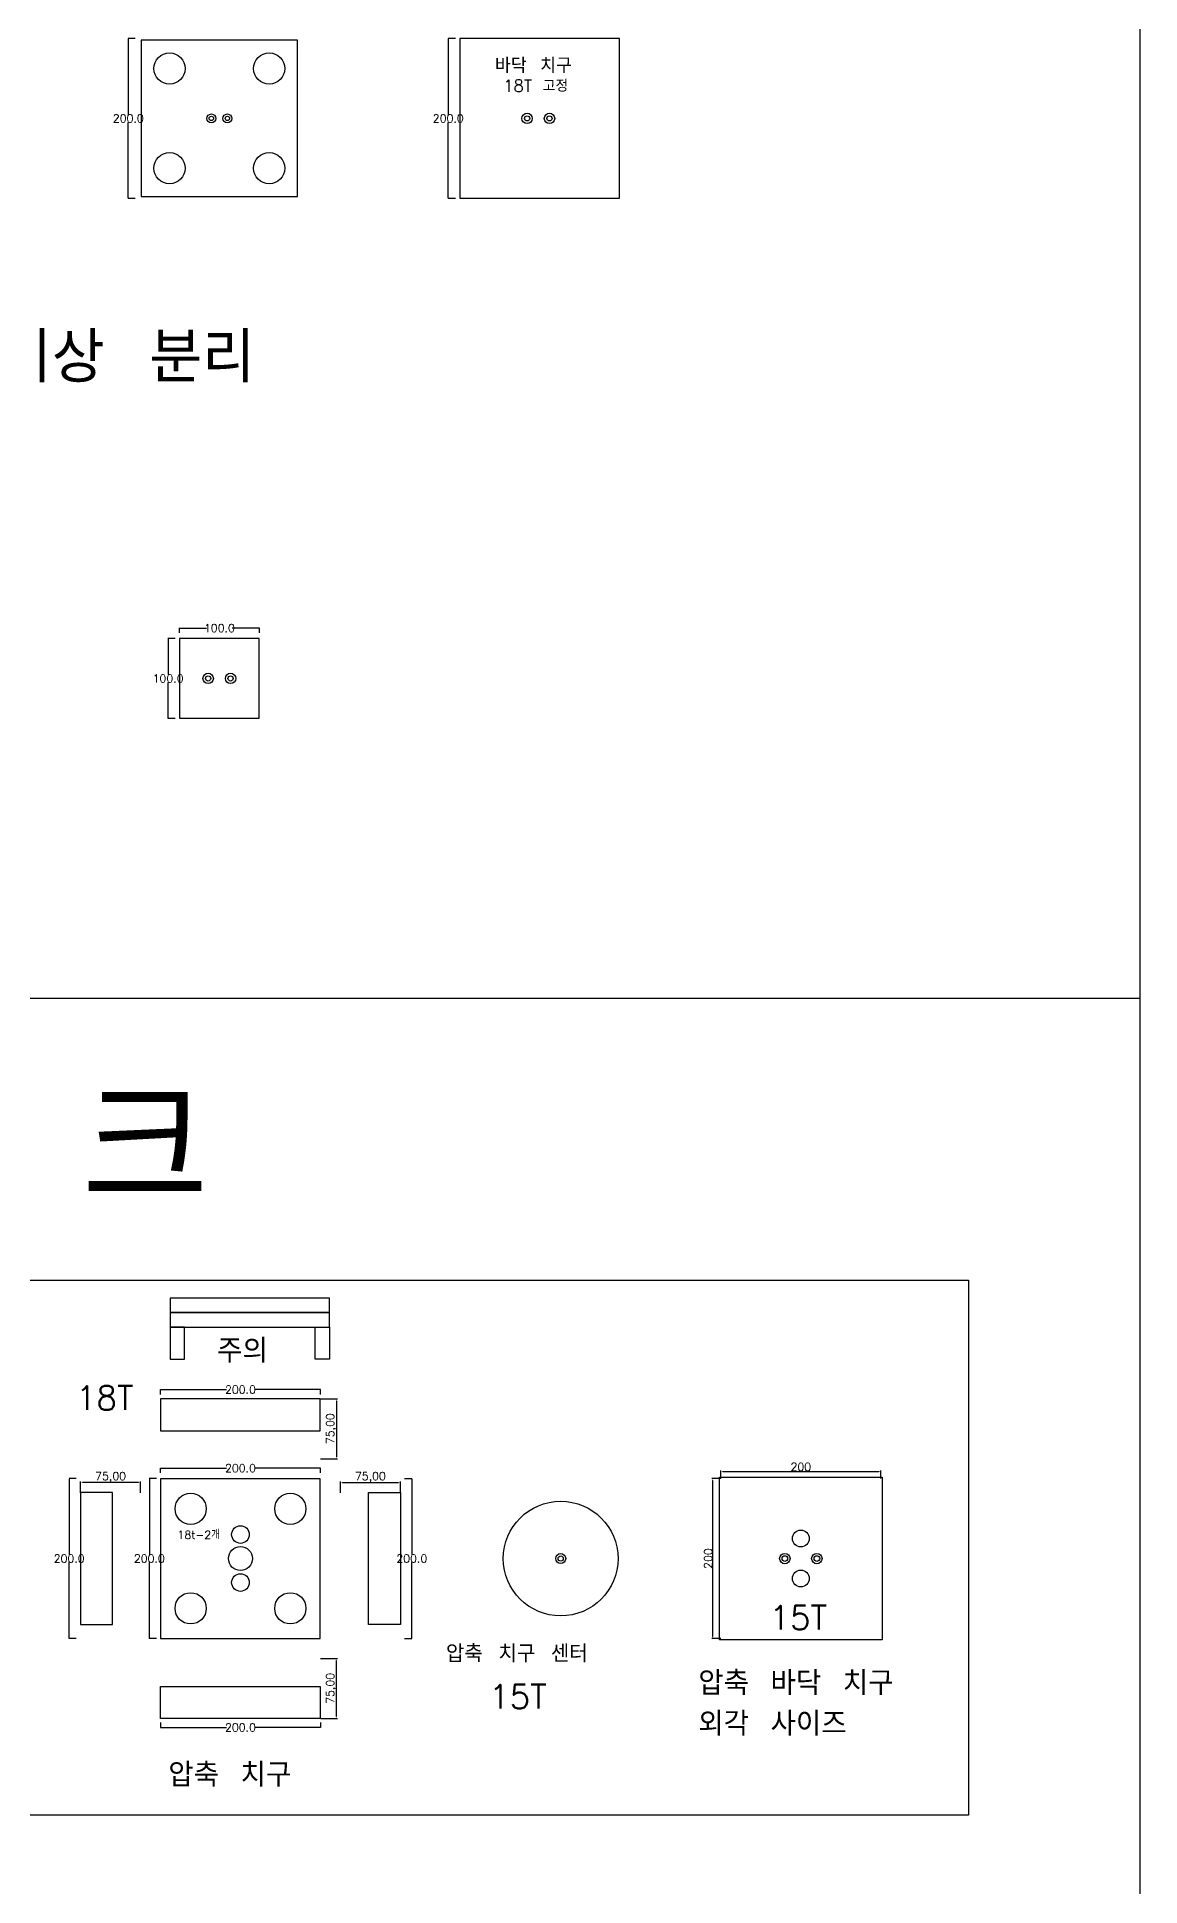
# Model space of a CAD drawing. Header units: millimetres. Extents: x 8462 to 28262, y 7372 to 16372.
# Drawn here: x 26884 to 28262, y 11663 to 13974 of the extents above; entities that cross this region are included whole.
import ezdxf

# ---------------------------------------------------------------- set-up
doc = ezdxf.new("R2010")
doc.units = ezdxf.units.MM
for name, color, linetype in [('TEXT', 7, 'Continuous'), ('볼트 구멍', 7, 'Continuous'), ('치구', 7, 'Continuous'), ('치수', 7, 'Continuous')]:
    doc.layers.add(name, color=color, linetype=linetype)
doc.styles.get("Standard").update_dxf_attribs({"font": 'txt.shx', "bigfont": 'whgtxt.shx'})
doc.dimstyles.new('ISO-25', dxfattribs={"dimtxt": 2.5, "dimasz": 2.5, "dimexe": 1.25, "dimexo": 0.625, "dimtad": 1, "dimtxsty": 'Standard', "dimcen": 2.5, "dimadec": 0, "dimazin": 0, "dimtfac": 1, "dimtmove": 0, "dimatfit": 3, "dimfxl": 0, "dimarcsym": 0})
doc.dimstyles.get("Standard").update_dxf_attribs({"dimtxt": 7, "dimasz": 0.18, "dimexe": 0.18, "dimexo": 0.0625, "dimgap": 0.09, "dimtad": 0, "dimtih": 1, "dimtoh": 1, "dimdec": 1, "dimzin": 0, "dimdsep": 46, "dimtxsty": 'Standard', "dimcen": 0.09, "dimadec": 0, "dimazin": 0, "dimtfac": 1, "dimtdec": 1, "dimtofl": 0, "dimtmove": 0, "dimatfit": 3, "dimfxl": 0, "dimtolj": 1, "dimtzin": 0, "dimarcsym": 0})

# ---------------------------------------------------------------- blocks, each defined once
blk = doc.blocks.new('*D355')
at = {"layer": 'Defpoints', "color": 0}
for p in [(27338.4, 12166.8), (27263.4, 12153.5), (27338.4, 12153.5)]:
    blk.add_point(p, dxfattribs=at)
at = {"layer": '치수', "color": 0, "lineweight": -2}
for p, q in [((27263.4, 12154.1), (27263.4, 12168.1)), ((27265.9, 12166.8), (27335.9, 12166.8)), ((27338.4, 12154.1), (27338.4, 12168.1))]:
    blk.add_line(p, q, dxfattribs=at)
at = {"layer": '치수', "color": 0}
for points in [[(27265.9, 12167.2), (27265.9, 12166.4), (27263.4, 12166.8)], [(27335.9, 12167.2), (27335.9, 12166.4), (27338.4, 12166.8)]]:
    blk.add_solid(points, dxfattribs=at)
at = {"layer": '치수', "color": 0, "insert": (27300.9, 12173.3), "char_height": 10, "attachment_point": 5}
blk.add_mtext('75,00', dxfattribs=at)
blk = doc.blocks.new('*D356')
at = {"layer": 'Defpoints', "color": 0}
for p in [(27238.3, 12271.6), (27238.1, 12196.6), (27258.6, 12196.6)]:
    blk.add_point(p, dxfattribs=at)
at = {"layer": '치수', "color": 0, "lineweight": -2}
for p, q in [((27238.9, 12271.6), (27259.9, 12271.6)), ((27258.6, 12269.1), (27258.6, 12199.1)), ((27238.8, 12196.6), (27259.9, 12196.6))]:
    blk.add_line(p, q, dxfattribs=at)
at = {"layer": '치수', "color": 0}
for points in [[(27258.2, 12269.1), (27259, 12269.1), (27258.6, 12271.6)], [(27258.2, 12199.1), (27259, 12199.1), (27258.6, 12196.6)]]:
    blk.add_solid(points, dxfattribs=at)
at = {"layer": '치수', "color": 0, "insert": (27252.2, 12234.1), "char_height": 10, "attachment_point": 5, "rotation": 90}
blk.add_mtext('75,00', dxfattribs=at)
blk = doc.blocks.new('*D357')
at = {"layer": 'Defpoints', "color": 0}
for p in [(27238.1, 11947.1), (27258.6, 11947.1), (27238.3, 11872.1)]:
    blk.add_point(p, dxfattribs=at)
at = {"layer": '치수', "color": 0, "lineweight": -2}
for p, q in [((27238.8, 11947.1), (27259.9, 11947.1)), ((27258.6, 11874.6), (27258.6, 11944.6)), ((27238.9, 11872.1), (27259.9, 11872.1))]:
    blk.add_line(p, q, dxfattribs=at)
at = {"layer": '치수', "color": 0}
for points in [[(27258.2, 11944.6), (27259, 11944.6), (27258.6, 11947.1)], [(27258.2, 11874.6), (27259, 11874.6), (27258.6, 11872.1)]]:
    blk.add_solid(points, dxfattribs=at)
at = {"layer": '치수', "color": 0, "insert": (27252.2, 11909.6), "char_height": 10, "attachment_point": 5, "rotation": 90}
blk.add_mtext('75,00', dxfattribs=at)
blk = doc.blocks.new('*D358')
at = {"layer": 'Defpoints', "color": 0}
for p in [(27343.7, 12171.8), (27343.7, 11971.8), (27352.6, 11971.8)]:
    blk.add_point(p, dxfattribs=at)
at = {"layer": '치수', "color": 0, "lineweight": -2}
for p, q in [((27343.7, 12171.8), (27352.8, 12171.8)), ((27352.6, 12171.6), (27352.6, 12076.9)), ((27352.6, 11972), (27352.6, 12066.7)), ((27343.7, 11971.8), (27352.8, 11971.8))]:
    blk.add_line(p, q, dxfattribs=at)
at = {"layer": '치수', "color": 0}
for points in [[(27352.6, 12171.6), (27352.6, 12171.6), (27352.6, 12171.8)], [(27352.6, 11972), (27352.6, 11972), (27352.6, 11971.8)]]:
    blk.add_solid(points, dxfattribs=at)
at = {"layer": '치수', "color": 0, "insert": (27352.6, 12071.8), "char_height": 10, "attachment_point": 5}
blk.add_mtext('\\A1;200.0', dxfattribs=at)
blk = doc.blocks.new('*D359')
at = {"layer": 'Defpoints', "color": 0}
for p in [(26938.9, 12166.8), (26938.9, 12153.5), (27013.9, 12153.5)]:
    blk.add_point(p, dxfattribs=at)
at = {"layer": '치수', "color": 0, "lineweight": -2}
for p, q in [((26938.9, 12154.1), (26938.9, 12168.1)), ((27011.4, 12166.8), (26941.4, 12166.8)), ((27013.9, 12154.1), (27013.9, 12168.1))]:
    blk.add_line(p, q, dxfattribs=at)
at = {"layer": '치수', "color": 0}
for points in [[(26941.4, 12167.2), (26941.4, 12166.4), (26938.9, 12166.8)], [(27011.4, 12167.2), (27011.4, 12166.4), (27013.9, 12166.8)]]:
    blk.add_solid(points, dxfattribs=at)
at = {"layer": '치수', "color": 0, "insert": (26976.4, 12173.3), "char_height": 10, "attachment_point": 5}
blk.add_mtext('75,00', dxfattribs=at)
blk = doc.blocks.new('*D360')
at = {"layer": 'Defpoints', "color": 0}
for p in [(26933.6, 12171.8), (26924.7, 11971.8), (26933.6, 11971.8)]:
    blk.add_point(p, dxfattribs=at)
at = {"layer": '치수', "color": 0, "lineweight": -2}
for p, q in [((26933.5, 12171.8), (26924.5, 12171.8)), ((26924.7, 12171.6), (26924.7, 12076.9)), ((26924.7, 11972), (26924.7, 12066.7)), ((26933.5, 11971.8), (26924.5, 11971.8))]:
    blk.add_line(p, q, dxfattribs=at)
at = {"layer": '치수', "color": 0}
for points in [[(26924.7, 12171.6), (26924.7, 12171.6), (26924.7, 12171.8)], [(26924.7, 11972), (26924.7, 11972), (26924.7, 11971.8)]]:
    blk.add_solid(points, dxfattribs=at)
at = {"layer": '치수', "color": 0, "insert": (26924.7, 12071.8), "char_height": 10, "attachment_point": 5}
blk.add_mtext('\\A1;200.0', dxfattribs=at)
blk = doc.blocks.new('*D361')
at = {"layer": 'Defpoints', "color": 0}
for p in [(27033.7, 12171.8), (27024.8, 11971.8), (27033.7, 11971.8)]:
    blk.add_point(p, dxfattribs=at)
at = {"layer": '치수', "color": 0, "lineweight": -2}
for p, q in [((27033.7, 12171.8), (27024.7, 12171.8)), ((27024.8, 12171.6), (27024.8, 12076.9)), ((27024.8, 11972), (27024.8, 12066.7)), ((27033.7, 11971.8), (27024.7, 11971.8))]:
    blk.add_line(p, q, dxfattribs=at)
at = {"layer": '치수', "color": 0}
for points in [[(27024.8, 12171.6), (27024.9, 12171.6), (27024.8, 12171.8)], [(27024.8, 11972), (27024.9, 11972), (27024.8, 11971.8)]]:
    blk.add_solid(points, dxfattribs=at)
at = {"layer": '치수', "color": 0, "insert": (27024.8, 12071.8), "char_height": 10, "attachment_point": 5}
blk.add_mtext('\\A1;200.0', dxfattribs=at)
blk = doc.blocks.new('*D362')
at = {"layer": 'Defpoints', "color": 0}
for p in [(27238.6, 12184.8), (27038.6, 12178.9), (27238.6, 12178.9)]:
    blk.add_point(p, dxfattribs=at)
at = {"layer": '치수', "color": 0, "lineweight": -2}
for p, q in [((27038.6, 12179), (27038.6, 12185)), ((27038.8, 12184.8), (27121, 12184.8)), ((27238.5, 12184.8), (27156.2, 12184.8)), ((27238.6, 12179), (27238.6, 12185))]:
    blk.add_line(p, q, dxfattribs=at)
at = {"layer": '치수', "color": 0}
for points in [[(27038.8, 12184.8), (27038.8, 12184.8), (27038.6, 12184.8)], [(27238.5, 12184.8), (27238.5, 12184.8), (27238.6, 12184.8)]]:
    blk.add_solid(points, dxfattribs=at)
at = {"layer": '치수', "color": 0, "insert": (27138.6, 12184.8), "char_height": 10, "attachment_point": 5}
blk.add_mtext('\\A1;200.0', dxfattribs=at)
blk = doc.blocks.new('*D363')
at = {"layer": 'Defpoints', "color": 0}
for p in [(27038.6, 12276.6), (27238.6, 12283), (27238.6, 12276.6)]:
    blk.add_point(p, dxfattribs=at)
at = {"layer": '치수', "color": 0, "lineweight": -2}
for p, q in [((27038.6, 12276.7), (27038.6, 12283.2)), ((27038.8, 12283), (27121, 12283)), ((27238.5, 12283), (27156.2, 12283)), ((27238.6, 12276.7), (27238.6, 12283.2))]:
    blk.add_line(p, q, dxfattribs=at)
at = {"layer": '치수', "color": 0}
for points in [[(27038.8, 12283), (27038.8, 12283), (27038.6, 12283)], [(27238.5, 12283), (27238.5, 12283), (27238.6, 12283)]]:
    blk.add_solid(points, dxfattribs=at)
at = {"layer": '치수', "color": 0, "insert": (27138.6, 12283), "char_height": 10, "attachment_point": 5}
blk.add_mtext('\\A1;200.0', dxfattribs=at)
blk = doc.blocks.new('*D364')
at = {"layer": 'Defpoints', "color": 0}
for p in [(27038.6, 11867.1), (27238.6, 11867.1), (27238.6, 11860.7)]:
    blk.add_point(p, dxfattribs=at)
at = {"layer": '치수', "color": 0, "lineweight": -2}
for p, q in [((27038.6, 11867), (27038.6, 11860.5)), ((27038.8, 11860.7), (27121, 11860.7)), ((27238.5, 11860.7), (27156.2, 11860.7)), ((27238.6, 11867), (27238.6, 11860.5))]:
    blk.add_line(p, q, dxfattribs=at)
at = {"layer": '치수', "color": 0}
for points in [[(27038.8, 11860.7), (27038.8, 11860.6), (27038.6, 11860.7)], [(27238.5, 11860.7), (27238.5, 11860.6), (27238.6, 11860.7)]]:
    blk.add_solid(points, dxfattribs=at)
at = {"layer": '치수', "color": 0, "insert": (27138.6, 11860.7), "char_height": 10, "attachment_point": 5}
blk.add_mtext('\\A1;200.0', dxfattribs=at)
blk = doc.blocks.new('*D365')
at = {"layer": 'Defpoints', "color": 0}
for p in [(27938.6, 12180.8), (27738.6, 12171.1), (27938.6, 12171.1)]:
    blk.add_point(p, dxfattribs=at)
at = {"layer": '치수', "color": 0, "lineweight": -2}
for p, q in [((27738.6, 12171.7), (27738.6, 12182)), ((27741.1, 12180.8), (27936.1, 12180.8)), ((27938.6, 12171.7), (27938.6, 12182))]:
    blk.add_line(p, q, dxfattribs=at)
at = {"layer": '치수', "color": 0}
for points in [[(27741.1, 12181.2), (27741.1, 12180.4), (27738.6, 12180.8)], [(27936.1, 12181.2), (27936.1, 12180.4), (27938.6, 12180.8)]]:
    blk.add_solid(points, dxfattribs=at)
at = {"layer": '치수', "color": 0, "insert": (27838.6, 12186.4), "char_height": 10, "attachment_point": 5}
blk.add_mtext('200', dxfattribs=at)
blk = doc.blocks.new('*D366')
at = {"layer": 'Defpoints', "color": 0}
for p in [(27728.5, 12171.8), (27739.3, 12171.8), (27739.3, 11971.8)]:
    blk.add_point(p, dxfattribs=at)
at = {"layer": '치수', "color": 0, "lineweight": -2}
for p, q in [((27738.7, 12171.8), (27727.3, 12171.8)), ((27728.5, 11974.3), (27728.5, 12169.3)), ((27738.7, 11971.8), (27727.3, 11971.8))]:
    blk.add_line(p, q, dxfattribs=at)
at = {"layer": '치수', "color": 0}
for points in [[(27728.1, 12169.3), (27729, 12169.3), (27728.5, 12171.8)], [(27728.1, 11974.3), (27729, 11974.3), (27728.5, 11971.8)]]:
    blk.add_solid(points, dxfattribs=at)
at = {"layer": '치수', "color": 0, "insert": (27722.9, 12071.8), "char_height": 10, "attachment_point": 5, "rotation": 90}
blk.add_mtext('200', dxfattribs=at)
blk = doc.blocks.new('*D517')
at = {"layer": 'Defpoints', "color": 0}
for p in [(27057.1, 13221.8), (27048.2, 13121.8), (27057.1, 13121.8)]:
    blk.add_point(p, dxfattribs=at)
at = {"layer": '치수', "color": 0, "lineweight": -2}
for p, q in [((27057.1, 13221.8), (27048, 13221.8)), ((27048.2, 13221.6), (27048.2, 13176.9)), ((27048.2, 13122), (27048.2, 13166.7)), ((27057.1, 13121.8), (27048, 13121.8))]:
    blk.add_line(p, q, dxfattribs=at)
at = {"layer": '치수', "color": 0}
for points in [[(27048.2, 13221.6), (27048.3, 13221.6), (27048.2, 13221.8)], [(27048.2, 13122), (27048.3, 13122), (27048.2, 13121.8)]]:
    blk.add_solid(points, dxfattribs=at)
at = {"layer": '치수', "color": 0, "insert": (27048.2, 13171.8), "char_height": 10, "attachment_point": 5}
blk.add_mtext('\\A1;100.0', dxfattribs=at)
blk = doc.blocks.new('*D518')
at = {"layer": 'Defpoints', "color": 0}
for p in [(27062.3, 13228.9), (27162.3, 13234.8), (27162.3, 13228.9)]:
    blk.add_point(p, dxfattribs=at)
at = {"layer": '치수', "color": 0, "lineweight": -2}
for p, q in [((27062.3, 13229), (27062.3, 13235)), ((27062.4, 13234.8), (27096.3, 13234.8)), ((27162.1, 13234.8), (27128.2, 13234.8)), ((27162.3, 13229), (27162.3, 13235))]:
    blk.add_line(p, q, dxfattribs=at)
at = {"layer": '치수', "color": 0}
for points in [[(27062.4, 13234.8), (27062.4, 13234.8), (27062.3, 13234.8)], [(27162.1, 13234.8), (27162.1, 13234.8), (27162.3, 13234.8)]]:
    blk.add_solid(points, dxfattribs=at)
at = {"layer": '치수', "color": 0, "insert": (27112.3, 13234.8), "char_height": 10, "attachment_point": 5}
blk.add_mtext('\\A1;100.0', dxfattribs=at)
blk = doc.blocks.new('*D542')
at = {"layer": 'Defpoints', "color": 0}
for p in [(27007.4, 13971.8), (26998.5, 13771.8), (27007.4, 13771.8)]:
    blk.add_point(p, dxfattribs=at)
at = {"layer": '치수', "color": 0, "lineweight": -2}
for p, q in [((27007.3, 13971.8), (26998.3, 13971.8)), ((26998.5, 13971.6), (26998.5, 13876.9)), ((26998.5, 13772), (26998.5, 13866.7)), ((27007.3, 13771.8), (26998.3, 13771.8))]:
    blk.add_line(p, q, dxfattribs=at)
at = {"layer": '치수', "color": 0}
for points in [[(26998.4, 13971.6), (26998.5, 13971.6), (26998.5, 13971.8)], [(26998.4, 13772), (26998.5, 13772), (26998.5, 13771.8)]]:
    blk.add_solid(points, dxfattribs=at)
at = {"layer": '치수', "color": 0, "insert": (26998.5, 13871.8), "char_height": 10, "attachment_point": 5}
blk.add_mtext('\\A1;200.0', dxfattribs=at)
blk = doc.blocks.new('*D544')
at = {"layer": 'Defpoints', "color": 0}
for p in [(27407.1, 13971.8), (27398.2, 13771.8), (27407.1, 13771.8)]:
    blk.add_point(p, dxfattribs=at)
at = {"layer": '치수', "color": 0, "lineweight": -2}
for p, q in [((27407.1, 13971.8), (27398, 13971.8)), ((27398.2, 13971.6), (27398.2, 13876.9)), ((27398.2, 13772), (27398.2, 13866.7)), ((27407.1, 13771.8), (27398, 13771.8))]:
    blk.add_line(p, q, dxfattribs=at)
at = {"layer": '치수', "color": 0}
for points in [[(27398.2, 13971.6), (27398.3, 13971.6), (27398.2, 13971.8)], [(27398.2, 13772), (27398.3, 13772), (27398.2, 13771.8)]]:
    blk.add_solid(points, dxfattribs=at)
at = {"layer": '치수', "color": 0, "insert": (27398.2, 13871.8), "char_height": 10, "attachment_point": 5}
blk.add_mtext('\\A1;200.0', dxfattribs=at)

msp = doc.modelspace()

# ---------------------------------------------------------------- linework, layer by layer
at = {"color": 6}
for p, q in [((28262.267, 16371.825), (28262.267, 7371.825)), ((28262.267, 12771.825), (8462.267, 12771.825))]:
    msp.add_line(p, q, dxfattribs=at)
at = {"layer": 'TEXT', "color": 3}
msp.add_lwpolyline([(25674.061, 12419.898), (28047.889, 12419.898), (28047.889, 11751.206), (25674.061, 11751.206)], close=True, dxfattribs=at)
at = {"layer": 'TEXT', "color": 1}
for points in [[(27050.852, 12379.199), (27249.952, 12379.199), (27249.952, 12397.199), (27050.852, 12397.199)], [(27050.852, 12361.199), (27249.952, 12361.199), (27249.952, 12379.199), (27050.852, 12379.199)], [(27050.752, 12321.199), (27068.752, 12321.199), (27068.752, 12361.199), (27050.752, 12361.199)], [(27250.052, 12321.199), (27232.052, 12321.199), (27232.052, 12361.199), (27250.052, 12361.199)]]:
    msp.add_lwpolyline(points, close=True, dxfattribs=at)
at = {"layer": '볼트 구멍', "color": 6}
for centre, radius in [((27102.267, 13871.825), 5.5), ((27122.267, 13871.825), 5.5), ((27496.642, 13871.825), 6.5), ((27524.642, 13871.825), 6.5), ((27098.267, 13171.825), 6.5), ((27126.267, 13171.825), 6.5), ((27538.635, 12071.825), 6.25), ((27818.635, 12071.825), 6.5), ((27858.635, 12071.825), 6.5)]:
    msp.add_circle(centre, radius, dxfattribs=at)
at = {"layer": '볼트 구멍', "color": 3}
for centre, radius in [((27102.267, 13871.825), 2.75), ((27122.267, 13871.825), 2.75), ((27496.642, 13871.825), 3.25), ((27524.642, 13871.825), 3.25), ((27098.267, 13171.825), 3.25), ((27126.267, 13171.825), 3.25), ((27138.635, 12101.825), 11), ((27138.635, 12071.825), 15), ((27838.635, 12096.825), 10.5), ((27538.635, 12071.825), 3.25), ((27818.635, 12071.825), 3.5), ((27858.635, 12071.825), 3.5), ((27138.635, 12041.825), 11), ((27838.635, 12046.825), 10.5)]:
    msp.add_circle(centre, radius, dxfattribs=at)
at = {"layer": '치구'}
for points in [[(27014.517, 13969.575), (27014.517, 13774.075), (27210.017, 13774.075), (27210.017, 13969.575)], [(27412.517, 13971.575), (27412.517, 13772.075), (27612.017, 13772.075), (27612.017, 13971.575)], [(27062.517, 13221.575), (27062.517, 13122.075), (27162.017, 13122.075), (27162.017, 13221.575)], [(27038.885, 12231.575), (27238.385, 12231.575), (27238.385, 12271.575), (27038.885, 12271.575)], [(27038.885, 12171.575), (27038.885, 11972.075), (27238.385, 11972.075), (27238.385, 12171.575)], [(27736.885, 12173.575), (27940.385, 12173.575), (27940.385, 11970.075), (27736.885, 11970.075)], [(26978.885, 12154.175), (26938.885, 12154.175), (26938.885, 11989.475), (26978.885, 11989.475)], [(27298.385, 12154.175), (27338.385, 12154.175), (27338.385, 11989.475), (27298.385, 11989.475)], [(27038.885, 11912.075), (27238.385, 11912.075), (27238.385, 11872.075), (27038.885, 11872.075)]]:
    msp.add_lwpolyline(points, close=True, dxfattribs=at)
for centre, radius in [((27050.017, 13934.075), 19.5), ((27174.517, 13934.075), 19.5), ((27050.017, 13809.575), 19.5), ((27174.517, 13809.575), 19.5), ((27538.635, 12071.825), 71.65)]:
    msp.add_circle(centre, radius, dxfattribs=at)
at = {"layer": '치구', "color": 0}
for centre in [(27076.385, 12134.075), (27200.885, 12134.075), (27076.385, 12009.575), (27200.885, 12009.575)]:
    msp.add_circle(centre, 19.5, dxfattribs=at)

# ---------------------------------------------------------------- texts
at = {"layer": 'TEXT', "color": 6, "linetype": 'Continuous'}
msp.add_text('바닥 치구', height=18.75, dxfattribs=at).set_placement((27456.571, 13928.701))
at = {"layer": 'TEXT', "color": 6}
msp.add_text('18T 고정', height=15, dxfattribs=at).set_placement((27466.919, 13905.196))
at = {"layer": 'TEXT', "color": 1, "linetype": 'Continuous'}
msp.add_text('고 70이하 통치구 / 70 이상 분리', height=62.5, dxfattribs=at).set_placement((25888.308, 13541.739))
at = {"layer": 'TEXT', "color": 3}
msp.add_text('에 스 크', height=150, dxfattribs=at).set_placement((26355.394, 12508.076))
at = {"layer": 'TEXT', "color": 1}
for s, height, p in [('주의 ', 30, (27109.413, 12316.54)), ('18T', 30, (26932.981, 12257.629)), ('18t-2개', 10, (27060.018, 12096.515)), ('15T', 30, (27799.329, 11982.961)), ('압축 치구 센터', 21.7918, (27395.259, 11942.248)), ('압축 바닥 치구', 30, (27710.511, 11901.288)), ('15T', 30, (27449.165, 11884.23)), ('외각 사이즈', 30, (27710.511, 11850.438)), ('압축 치구', 30, (27048.436, 11786.601))]:
    msp.add_text(s, height=height, dxfattribs=at).set_placement(p)

# ---------------------------------------------------------------- dimensions: what is measured, and where the dimension line sits
at = {"layer": '치수', "color": 4}
for base, p1, p2, angle, dimstyle, override, picture, middle in [((26998.471, 13771.825), (27007.376, 13971.825), (27007.376, 13771.825), 90, 'Standard', {"dimtxt": 10}, '*D542', (26998.471, 13871.825)), ((27398.221, 13771.825), (27407.126, 13971.825), (27407.126, 13771.825), 90, 'Standard', {"dimtxt": 10}, '*D544', (27398.221, 13871.825)), ((27048.221, 13121.825), (27057.126, 13221.825), (27057.126, 13121.825), 90, 'Standard', {"dimtxt": 10}, '*D517', (27048.221, 13171.825)), ((27258.612, 12196.575), (27238.285, 12271.575), (27238.135, 12196.575), 90, 'ISO-25', {"dimtxt": 10, "dimzin": 0}, '*D356', (27252.154, 12234.075)), ((27338.385, 12166.826), (27263.385, 12153.525), (27338.385, 12153.525), 180, 'ISO-25', {"dimtxt": 10, "dimzin": 0}, '*D355', (27300.885, 12173.285)), ((26924.689, 11971.825), (26933.594, 12171.825), (26933.594, 11971.825), 90, 'Standard', {"dimtxt": 10}, '*D360', (26924.689, 12071.825)), ((27024.839, 11971.825), (27033.744, 12171.825), (27033.744, 11971.825), 90, 'Standard', {"dimtxt": 10}, '*D361', (27024.839, 12071.825)), ((27352.581, 11971.825), (27343.676, 12171.825), (27343.676, 11971.825), 90, 'Standard', {"dimtxt": 10}, '*D358', (27352.581, 12071.825)), ((27728.548, 12171.825), (27739.335, 11971.825), (27739.335, 12171.825), 90, 'ISO-25', {"dimtxt": 10}, '*D366', (27722.923, 12071.825)), ((27258.612, 11947.075), (27238.285, 11872.075), (27238.135, 11947.075), 270, 'ISO-25', {"dimtxt": 10, "dimzin": 0}, '*D357', (27252.154, 11909.575))]:
    dim = msp.add_linear_dim(base=base, p1=p1, p2=p2, angle=angle, dimstyle=dimstyle, override=override, dxfattribs=at)
    dim.commit()
    dim.dimension.update_dxf_attribs({"geometry": picture, "text_midpoint": middle})
for base, p1, p2, dimstyle, override, picture, middle in [((27162.267, 13234.815), (27062.267, 13228.932), (27162.267, 13228.932), 'Standard', {"dimtxt": 10}, '*D518', (27112.267, 13234.815)), ((26938.885, 12166.826), (27013.885, 12153.525), (26938.885, 12153.525), 'ISO-25', {"dimtxt": 10, "dimzin": 0}, '*D359', (26976.385, 12173.285)), ((27238.635, 12184.815), (27038.635, 12178.932), (27238.635, 12178.932), 'Standard', {"dimtxt": 10}, '*D362', (27138.635, 12184.815)), ((27938.635, 12180.798), (27738.635, 12171.125), (27938.635, 12171.125), 'ISO-25', {"dimtxt": 10}, '*D365', (27838.635, 12186.423))]:
    dim = msp.add_linear_dim(base=base, p1=p1, p2=p2, dimstyle=dimstyle, override=override, dxfattribs=at)
    dim.commit()
    dim.dimension.update_dxf_attribs({"geometry": picture, "text_midpoint": middle})
for base, p1, p2, picture, middle in [((27238.635, 12282.985), (27038.635, 12276.588), (27238.635, 12276.588), '*D363', (27138.635, 12282.985)), ((27238.635, 11860.664), (27038.635, 11867.061), (27238.635, 11867.061), '*D364', (27138.635, 11860.664))]:
    dim = msp.add_linear_dim(base=base, p1=p1, p2=p2, dimstyle='Standard', override={"dimtxt": 10}, dxfattribs=at)
    dim.commit()
    dim.dimension.update_dxf_attribs({"geometry": picture, "text_midpoint": middle, "dimtype": 160})

doc.saveas('drawing.dxf')
